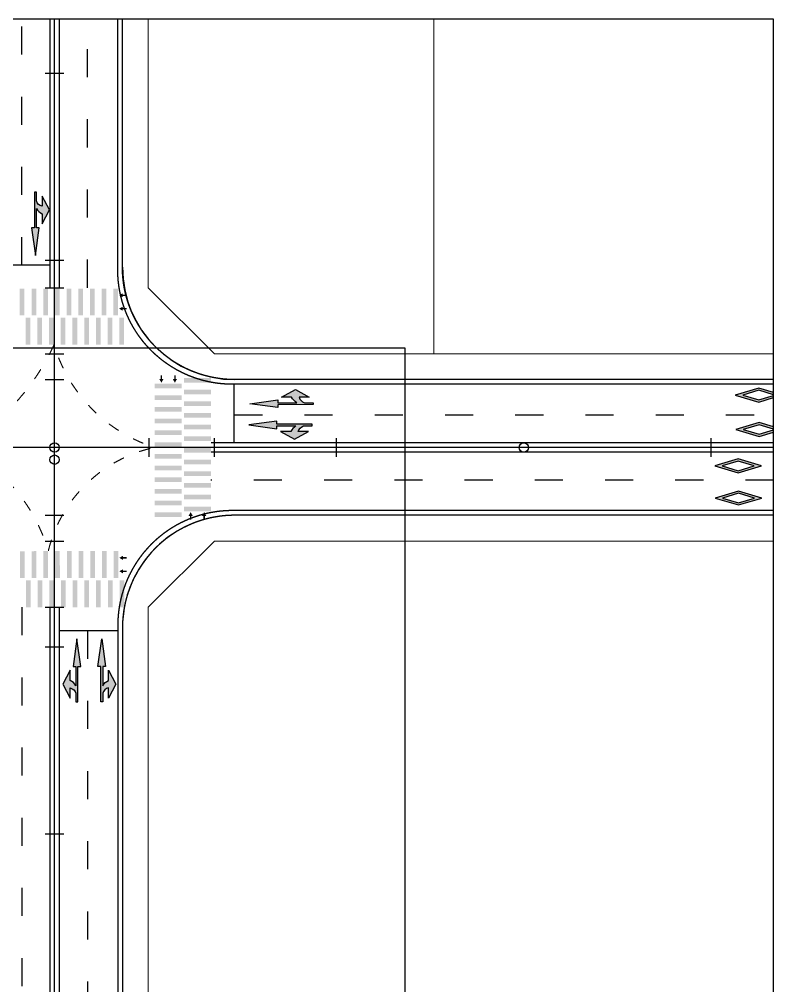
# Model space of a CAD drawing. Header units: millimetres. Extents: x -58335 to 291665, y -66693 to 213307.
# Drawn here: x 211123 to 291665, y 110035 to 213307 of the extents above; entities that cross this region are included whole.
import ezdxf
from ezdxf.xclip import XClip

# ---------------------------------------------------------------- set-up
doc = ezdxf.new("R2010")
doc.units = ezdxf.units.MM
doc.header["$LTSCALE"] = 1000
doc.header["$XCLIPFRAME"] = 0
doc.linetypes.add('X-SITE$0$ACAD_ISO03W100', pattern=[30, 12, -18])
doc.linetypes.add('X-SITE$0$H1', pattern=[1.5, 1, -0.5])
doc.layers.add('NOPLOT', color=193, linetype='Continuous', plot=False)
doc.layers.add('X-SITE$0$NOPLOT', color=193, linetype='Continuous', plot=False)
for name, color, linetype, lineweight in [('X-SITE$0$--토지이용계획선', 251, 'Continuous', 5), ('X-SITE$0$-교차로 유도선', 7, 'Continuous', 0), ('X-SITE$0$-변경 블럭 외곽-', 252, 'Continuous', 0)]:
    doc.layers.add(name, color=color, linetype=linetype, lineweight=lineweight)
for name, color, linetype in [('X-SITE$0$-보도선', 7, 'Continuous'), ('X-SITE$0$0-교차로_횡단보도', 7, 'Continuous'), ('X-SITE$0$0-노면표시', 7, 'Continuous'), ('X-SITE$0$A-FUR', 252, 'X-SITE$0$H1'), ('X-SITE$0$A-전기충전기', 1, 'Continuous'), ('X-SITE$0$도로중심선', 9, 'Continuous'), ('X-SITE$0$도로체인', 9, 'Continuous'), ('X-SITE$0$차선계획', 7, 'Continuous')]:
    doc.layers.add(name, color=color, linetype=linetype)

# ---------------------------------------------------------------- blocks, each defined once
blk = doc.blocks.new('X-SITE$0$SITE-2')
at = {"layer": 'X-SITE$0$도로중심선', "color": 252}
for points in [[(184494.567, 192619.8766395764), (184494.567, 192805.6284769315)], [(184494.567, 192418.56979911), (184494.567, 192619.876639576)]]:
    blk.add_lwpolyline(points, dxfattribs=at)
blk.add_lwpolyline([(184746.3494462992, 192619.8766052908), (184314.0666754325, 192619.8766571984, 0.4142079704072086), (184297.0669999999, 192602.8766572015), (184297.0669999999, 192435.5697927888, 0.4142179982388057), (184314.0672574644, 192418.5697927907), (184746.3494462992, 192418.569758324)], format="xyb", dxfattribs=at)
at = {"layer": 'X-SITE$0$도로체인', "color": 252}
for p, q in [((184493.567, 192659.8766395764), (184495.567, 192659.8766395764)), ((184493.567, 192639.8766395764), (184495.567, 192639.8766395764)), ((184493.567, 192636.9477049801), (184495.567, 192636.9477049801)), ((184493.567, 192629.8766395764), (184495.567, 192629.8766395764)), ((184493.567, 192627.1266395764), (184495.567, 192627.1266395764)), ((184494.56699988, 192618.8766355243), (184494.5670001201, 192620.8766355243)), ((184504.6667236543, 192618.8701021364), (184504.66668547, 192620.870102136)), ((184511.638066258, 192618.8766334745), (184511.6380664982, 192620.8766334745)), ((184524.6667236507, 192618.8704839804), (184524.6666854663, 192620.8704839801)), ((184564.6667236434, 192618.8712476685), (184564.666685459, 192620.8712476682)), ((184493.567, 192612.6266395765), (184495.567, 192612.6266395765)), ((184493.567, 192609.8766395764), (184495.567, 192609.8766395764)), ((184493.567, 192602.8055705999), (184495.567, 192602.8055705999)), ((184493.567, 192598.56979911), (184495.567, 192598.56979911)), ((184493.567, 192578.56979911), (184495.567, 192578.56979911))]:
    blk.add_line(p, q, dxfattribs=at)
for centre in [(184494.567, 192619.876639576), (184494.567, 192619.8766395764), (184544.6667045549, 192619.8708658243), (184494.567, 192618.56979911)]:
    blk.add_circle(centre, 0.5, dxfattribs=at)
blk = doc.blocks.new('X-SITE$0$A$C58c92af8')
at = {"layer": 'X-SITE$0$0-노면표시'}
h = blk.add_hatch(color=252, dxfattribs=at)
edge = h.paths.add_edge_path()
edge.add_line((503044.8097863868, 500500.6059699391), (503044.6242833808, 501421.4834322964))
edge.add_line((503044.6242833808, 501421.4834322964), (502842.1242891029, 501421.4426405465))
edge.add_line((502842.1242891029, 501421.4426405465), (502842.8857370093, 497641.4427172279))
edge.add_line((502842.8857370093, 497641.4427172279), (502539.135740824, 497641.3815295731))
edge.add_line((502539.135740824, 497641.3815295731), (502944.7340131477, 494671.4631733631))
edge.add_line((502944.7340131477, 494671.4631733631), (503349.1357255653, 497641.5446969902))
edge.add_line((503349.1357255653, 497641.5446969902), (503045.3857312873, 497641.4835090374))
edge.add_line((503045.3857312873, 497641.4835090374), (503044.9729543403, 499690.6059861814))
edge.add_arc((504318.8891597469, 500453.7327767613), 1484.99999895573, 210.923296212755, 243.340422582518)
edge.add_line((503652.586578913, 499126.6058545446), (503652.8041368201, 498046.6058764791))
edge.add_line((503652.8041368201, 498046.6058764791), (504462.5049787238, 499531.7690134977))
edge.add_line((504462.5049787238, 499531.7690134977), (503652.2058549598, 501016.6058162486))
edge.add_line((503652.2058549598, 501016.6058162486), (503652.4234128669, 499936.6058378553))
edge.add_arc((503822.0469974714, 500728.6461406917), 810.0000010934016, 196.3516052958885, 257.9121136334557, ccw=False)
h = blk.add_hatch(color=252, dxfattribs=at)
edge = h.paths.add_edge_path()
edge.add_line((531668.2925592139, 478929.8086128568), (532589.170021601, 478929.9941145813))
edge.add_line((532589.170021601, 478929.9941145813), (532589.2108140662, 478727.494118992))
edge.add_line((532589.2108140662, 478727.494118992), (528809.2108903602, 478726.7326729035))
edge.add_line((528809.2108903602, 478726.7326729035), (528809.2720781043, 478422.9826787149))
edge.add_line((528809.2720781043, 478422.9826787149), (525839.190554209, 478827.3843910729))
edge.add_line((525839.190554209, 478827.3843910729), (528809.1089120582, 479232.9826624726))
edge.add_line((528809.1089120582, 479232.9826624726), (528809.1700998023, 478929.2326684927))
edge.add_line((528809.1700998023, 478929.2326684927), (530858.2925763801, 478929.6454456782))
edge.add_arc((531620.9060673758, 480203.868998057), 1484.999999355468, 206.6826608540005, 239.0997872237634, ccw=False)
edge.add_line((530294.0476937965, 479537.0317956244), (529214.0477147773, 479536.8142393862))
edge.add_line((529214.0477147773, 479536.8142393862), (530698.8845182136, 480347.1133628224))
edge.add_line((530698.8845182136, 480347.1133628224), (532184.0476537421, 479537.4125190114))
edge.add_line((532184.0476537421, 479537.4125190114), (531104.0476766303, 479537.1949627732))
edge.add_arc((531896.0195752685, 479707.1376329987), 809.9999996271101, 192.1109698715001, 253.6714782090676)
h = blk.add_hatch(color=252, dxfattribs=at)
h.dxf.hatch_style = 1
h.paths.add_polyline_path([(577675.9125600532, 479753.04475883), (580175.9007173255, 479010.5448327397), (582675.9125600532, 479753.04475883), (580175.9007173255, 480495.5446849798)])
h.paths.add_polyline_path([(578468.7480855659, 479753.04475883), (580175.9010205939, 480260.0715318357), (581883.0701299384, 479753.04475883), (580175.9010205939, 479246.0179858541)], flags=16)
h = blk.add_hatch(color=252, dxfattribs=at)
edge = h.paths.add_edge_path()
edge.add_line((531574.3354230598, 476453.7130473887), (532495.2128873542, 476453.8985497986))
edge.add_line((532495.2128873542, 476453.8985497986), (532495.172094889, 476656.3985461032))
edge.add_line((532495.172094889, 476656.3985461032), (528715.1721692756, 476655.6370984947))
edge.add_line((528715.1721692756, 476655.6370984947), (528715.1109834388, 476959.3870926534))
edge.add_line((528715.1109834388, 476959.3870926534), (525745.192627497, 476553.7888211345))
edge.add_line((525745.192627497, 476553.7888211345), (528715.2741494849, 476149.3871090149))
edge.add_line((528715.2741494849, 476149.3871090149), (528715.2129617408, 476453.137102965))
edge.add_line((528715.2129617408, 476453.137102965), (530764.3354383186, 476453.5498801505))
edge.add_arc((531527.4622290159, 475179.6336747653), 1484.999998997637, 120.9232962170668, 153.3404225868304)
edge.add_line((530200.3353067115, 475845.9362555181), (529120.3353295997, 475845.7186985647))
edge.add_line((529120.3353295997, 475845.7186985647), (530605.4984670356, 475036.0178554987))
edge.add_line((530605.4984670356, 475036.0178554987), (532090.3352704719, 475846.3169789051))
edge.add_line((532090.3352704719, 475846.3169789051), (531010.3352914527, 475846.0994226967))
edge.add_arc((531802.3755925497, 475676.4758375986), 809.9999994958948, 106.3516052359638, 167.9121135735361, ccw=False)
h = blk.add_hatch(color=252, dxfattribs=at)
h.dxf.hatch_style = 1
h.paths.add_polyline_path([(577725.7305837348, 476069.028787527), (580225.7187410071, 475326.5288614368), (582725.7305837348, 476069.028787527), (580225.7187410071, 476811.528713647)])
h.paths.add_polyline_path([(578518.5661111549, 476069.028787527), (580225.7190442756, 476576.0555605327), (581932.8881536201, 476069.028787527), (580225.7190442756, 475562.0020145511)], flags=16)
h = blk.add_hatch(color=252, dxfattribs=at)
h.dxf.hatch_style = 1
h.paths.add_polyline_path([(575485.5892644599, 472177.8685262834), (577985.5774217322, 471435.3686001932), (580485.5892644599, 472177.8685262834), (577985.5774217322, 472920.3684524035)])
h.paths.add_polyline_path([(576278.4247899726, 472177.8685262834), (577985.5777250007, 472684.8952992891), (579692.7468343452, 472177.8685262834), (577985.5777250007, 471670.8417533075)], flags=16)
h = blk.add_hatch(color=252, dxfattribs=at)
h.dxf.hatch_style = 1
h.paths.add_polyline_path([(575514.5057206824, 468750.6009129917), (578014.4938779548, 468008.1009869014), (580514.5057206824, 468750.6009129917), (578014.4938779548, 469493.1008391117)])
h.paths.add_polyline_path([(576307.3412461951, 468750.6009129917), (578014.4941812232, 469257.6276859974), (579721.6632905677, 468750.6009129917), (578014.4941812232, 468243.5741400158)], flags=16)
h = blk.add_hatch(color=252, dxfattribs=at)
edge = h.paths.add_edge_path()
edge.add_line((507271.3158479407, 447885.9138452744), (507271.5013509467, 446965.0363829171))
edge.add_line((507271.5013509467, 446965.0363829171), (507474.0013490394, 446965.077174667))
edge.add_line((507474.0013490394, 446965.077174667), (507473.2399011329, 450745.0770979559))
edge.add_line((507473.2399011329, 450745.0770979559), (507776.9898935035, 450745.1382856404))
edge.add_line((507776.9898935035, 450745.1382856404), (507371.3916230872, 453715.0566418504))
edge.add_line((507371.3916230872, 453715.0566418504), (506966.9899106696, 450744.9751181935))
edge.add_line((506966.9899106696, 450744.9751181935), (507270.7399068549, 450745.0363061463))
edge.add_line((507270.7399068549, 450745.0363061463), (507271.1526838019, 448695.9138290321))
edge.add_arc((505997.236477493, 447932.7870351566), 1485.00000142343, 30.92329630394287, 63.34042267370678)
edge.add_line((506663.5390573218, 449259.9139606392), (506663.3215013221, 450339.9139387344))
edge.add_line((506663.3215013221, 450339.9139387344), (505853.6206575111, 448854.750801686))
edge.add_line((505853.6206575111, 448854.750801686), (506663.9197812751, 447369.9139989351))
edge.add_line((506663.9197812751, 447369.9139989351), (506663.7022252753, 448449.9139773285))
edge.add_arc((506494.0786387887, 447657.873677709), 809.9999983418899, 16.351605118039686, 77.91211345560782, ccw=False)
h = blk.add_hatch(color=252, dxfattribs=at)
edge = h.paths.add_edge_path()
edge.add_line((510124.9330506995, 447886.3829831218), (510125.1185517982, 446965.5055207049))
edge.add_line((510125.1185517982, 446965.5055207049), (509922.6185575202, 446965.4647288953))
edge.add_line((509922.6185575202, 446965.4647288953), (509921.8571115211, 450745.4646521842))
edge.add_line((509921.8571115211, 450745.4646521842), (509618.1071153358, 450745.4034645294))
edge.add_line((509618.1071153358, 450745.4034645294), (510022.5088277534, 453715.4849878883))
edge.add_line((510022.5088277534, 453715.4849878883), (510428.107100077, 450745.5666313802))
edge.add_line((510428.107100077, 450745.5666313802), (510124.357105799, 450745.5054440235))
edge.add_line((510124.357105799, 450745.5054440235), (510124.769882746, 448696.3829668199))
edge.add_arc((511398.9934351088, 447933.7694745409), 1485.000000000666, 116.6826608111945, 149.0997871809579, ccw=False)
edge.add_line((510732.1562333778, 449260.6278491949), (510731.938677378, 450340.6278273498))
edge.add_line((510731.938677378, 450340.6278273498), (511542.237801142, 448855.7910246884))
edge.add_line((511542.237801142, 448855.7910246884), (510732.536957331, 447370.6278875803))
edge.add_line((510732.536957331, 447370.6278875803), (510732.3193994239, 448450.6278659736))
edge.add_arc((510902.2620704706, 447658.655968202), 809.9999989520933, 102.1109699411557, 163.6714782787257)
at = {"layer": 'X-SITE$0$--토지이용계획선', "color": 251, "lineweight": 0}
blk.add_line((514985.8791127875, 457084.5274449324), (514985.8791127875, 289919.8236322438), dxfattribs=at)
for points in [[(514985.8791127875, 491226.661500368), (514985.8791127875, 659907.4337765402)], [(545485.8791127875, 484155.591159675), (545485.8791127875, 539155.591159675)], [(522056.9467893317, 484155.594203565), (756768.3254120015, 484155.5637099238)], [(522056.9467893317, 464155.5942035948), (636935.7006726936, 464155.579278562)]]:
    blk.add_lwpolyline(points, dxfattribs=at)
at = {"layer": 'X-SITE$0$--토지이용계획선', "color": 252, "lineweight": 0}
for points in [[(514985.8787885383, 491226.6618251835), (522056.9467893317, 484155.594203565)], [(522056.9467893317, 464155.5942035948), (514985.8791127875, 457084.5274449324)]]:
    blk.add_lwpolyline(points, dxfattribs=at)
at = {"layer": 'X-SITE$0$-교차로 유도선', "color": 252, "linetype": 'X-SITE$0$ACAD_ISO03W100', "ltscale": 0.1, "flags": 128}
blk.add_lwpolyline([(504937.4783616737, 485140.0023211276, -0.1539089897089894), (494985.8787885383, 474211.9710496103, -0.2095478898976111), (504315.521830149, 463075.3461229538, -0.2894471455761055), (515676.9529977515, 474155.5944994127, -0.2486404513216439), (504937.4783616737, 485140.002321068)], format="xyb", dxfattribs=at)
at = {"layer": 'X-SITE$0$-변경 블럭 외곽-', "lineweight": 0}
for p, q in [((514985.879102163, 539155.5951123589), (514985.8791021854, 491226.6614905091)), ((514985.8791021854, 491226.6614905091), (522056.9467795305, 484155.5941937023)), ((522056.9467795305, 484155.5941937023), (789424.9729169756, 484155.5594572795)), ((522056.9464547094, 464155.5945185011), (514985.8787773866, 457084.5277598591)), ((636935.700336773, 464155.579593498), (522056.9464547094, 464155.5945185011)), ((514985.8787773866, 457084.5277598591), (514985.8787773866, 289919.8239471295))]:
    blk.add_line(p, q, dxfattribs=at)
at = {"layer": 'X-SITE$0$-보도선'}
for p, q in [((512235.8791023307, 493405.672628748), (512235.8791023307, 658878.0412515874)), ((789424.9729169421, 481405.5698105867), (524235.8744497411, 481405.672628748)), ((636092.9161377065, 466905.6580966886), (524235.8806613795, 466905.672629046)), ((512235.8791023307, 454905.672629046), (512235.8791023307, 453348.7559451337)), ((512235.8791023307, 453348.7559451337), (512235.8791023307, 292098.7534439142))]:
    blk.add_line(p, q, dxfattribs=at)
at = {"layer": 'X-SITE$0$-보도선', "color": 252}
blk.add_lwpolyline([(756768.3254120015, 481405.5824820281), (524235.8744588569, 481405.6726386582, -0.4142134488136184), (512235.8791127875, 493405.6726386582), (512235.8791127875, 659907.4337765402)], format="xyb", dxfattribs=at)
blk.add_lwpolyline([(512235.8791127875, 292098.7534537946, 0.4142135243205409), (524235.8775525764, 280098.7534537946), (636092.9138112739, 280098.7389213776, 0.4142136004256387), (645092.9149785712, 289098.7389213776), (645092.9149785712, 457905.6581065988, 0.4142135243205576), (636092.916147776, 466905.6581065988), (524235.8806710914, 466905.672638986, 0.4142136004255744), (512235.8791127875, 454905.672638986), (512235.8791127875, 453348.7559550737)], format="xyb", close=True, dxfattribs=at)
at = {"layer": 'X-SITE$0$-보도선'}
for centre, radius, start, end in [((524235.8791023341, 493405.6726287508), 12000.0000000037, 180, 269.999977788545), ((524235.8791023395, 454905.6726290374), 12000.00000000872, 89.99999255616102, 180)]:
    blk.add_arc(centre, radius, start, end, dxfattribs=at)
at = {"layer": 'X-SITE$0$0-교차로_횡단보도', "color": 252}
for points in [[(501275.4848256782, 488265.0023211574), (501275.4848256782, 491140.0023211574), (501775.4848256782, 488265.0023211574), (501775.4848256782, 491140.0023211574)], [(502525.4848256782, 488265.0023211574), (502525.4848256782, 491140.0023211574), (503025.4848256782, 488265.0023211574), (503025.4848256782, 491140.0023211574)], [(503775.4848256782, 488265.0023211574), (503775.4848256782, 491140.0023211574), (504275.4848256782, 488265.0023211574), (504275.4848256782, 491140.0023211574)], [(505025.4848256782, 488265.0023211574), (505025.4848256782, 491140.0023211574), (505525.4848256782, 488265.0023211574), (505525.4848256782, 491140.0023211574)], [(506275.4848256782, 488265.0023211574), (506275.4848256782, 491140.0023211574), (506775.4848256782, 488265.0023211574), (506775.4848256782, 491140.0023211574)], [(507525.4848256782, 488265.0023211574), (507525.4848256782, 491140.0023211574), (508025.4848256782, 488265.0023211574), (508025.4848256782, 491140.0023211574)], [(508775.4848256782, 488265.0023211574), (508775.4848256782, 491140.0023211574), (509275.4848256782, 488265.0023211574), (509275.4848256782, 491140.0023211574)], [(510025.4848256782, 488265.0023211574), (510025.4848256782, 491140.0023211574), (510525.4848256782, 488265.0023211574), (510525.4848256782, 491140.0023211574)], [(511275.4848256782, 488265.0023211574), (511275.4848256782, 491140.0023211574), (511775.4848256782, 488265.0023211574), (511775.4848256782, 491140.0023211574)], [(511875.4848237708, 490421.2523211574), (512275.4848256782, 490646.2523211574), (512275.4848256782, 490196.2523211574), (512275.4848256782, 490646.2523211574)], [(512275.4848256782, 490346.2523211574), (512675.4848256782, 490346.2523211574), (512275.4848256782, 490496.2523211574), (512675.4848256782, 490496.2523211574)], [(511875.4848237708, 488983.7523211574), (512275.4848256782, 489208.7523211574), (512275.4848256782, 488758.7523211574), (512275.4848256782, 489208.7523211574)], [(512275.4848256782, 488908.7523211574), (512675.4848256782, 488908.7523211574), (512275.4848256782, 489058.7523211574), (512675.4848256782, 489058.7523211574)], [(501900.4848256782, 488015.0023211574), (501900.4848256782, 485140.0023211574), (502400.4848256782, 488015.0023211574), (502400.4848256782, 485140.0023211574)], [(503150.4848256782, 488015.0023211574), (503150.4848256782, 485140.0023211574), (503650.4848256782, 488015.0023211574), (503650.4848256782, 485140.0023211574)], [(504400.4848256782, 488015.0023211574), (504400.4848256782, 485140.0023211574), (504900.4848256782, 488015.0023211574), (504900.4848256782, 485140.0023211574)], [(505650.4848256782, 488015.0023211574), (505650.4848256782, 485140.0023211574), (506150.4848256782, 488015.0023211574), (506150.4848256782, 485140.0023211574)], [(506900.4848256782, 488015.0023211574), (506900.4848256782, 485140.0023211574), (507400.4848256782, 488015.0023211574), (507400.4848256782, 485140.0023211574)], [(508150.4848256782, 488015.0023211574), (508150.4848256782, 485140.0023211574), (508650.4848256782, 488015.0023211574), (508650.4848256782, 485140.0023211574)], [(509400.4848256782, 488015.0023211574), (509400.4848256782, 485140.0023211574), (509900.4848256782, 488015.0023211574), (509900.4848256782, 485140.0023211574)], [(510650.4848256782, 488015.0023211574), (510650.4848256782, 485140.0023211574), (511150.4848256782, 488015.0023211574), (511150.4848256782, 485140.0023211574)], [(511900.4848256782, 488015.0023211574), (511900.4848256782, 485140.0023211574), (512400.4848256782, 488015.0023211574), (512400.4848256782, 485140.0023211574)], [(516395.7029977515, 481068.1726714408), (516170.7029977515, 481468.172671411), (516620.7029977515, 481468.172671411), (516170.7029977515, 481468.172671411)], [(516470.7029977515, 481468.172671411), (516470.7029977515, 481868.172671411), (516320.7029977515, 481468.172671411), (516320.7029977515, 481868.172671411)], [(517833.2029977515, 481068.1726714408), (517608.2029977515, 481468.172671411), (518058.2029977515, 481468.172671411), (517608.2029977515, 481468.172671411)], [(517908.2029977515, 481468.172671411), (517908.2029977515, 481868.172671411), (517758.2029977515, 481468.172671411), (517758.2029977515, 481868.172671411)], [(518801.9529977515, 481093.172671411), (521676.9529977515, 481093.172671411), (518801.9529977515, 481593.172671411), (521676.9529977515, 481593.172671411)], [(518551.9529977515, 480468.172671411), (515676.9529977515, 480468.172671411), (518551.9529977515, 480968.172671411), (515676.9529977515, 480968.172671411)], [(518801.9529977515, 479843.172671411), (521676.9529977515, 479843.172671411), (518801.9529977515, 480343.172671411), (521676.9529977515, 480343.172671411)], [(518551.9529977515, 479218.172671411), (515676.9529977515, 479218.172671411), (518551.9529977515, 479718.172671411), (515676.9529977515, 479718.172671411)], [(518551.9529977515, 477968.172671411), (515676.9529977515, 477968.172671411), (518551.9529977515, 478468.172671411), (515676.9529977515, 478468.172671411)], [(518801.9529977515, 478593.172671411), (521676.9529977515, 478593.172671411), (518801.9529977515, 479093.172671411), (521676.9529977515, 479093.172671411)], [(518551.9529977515, 476718.172671411), (515676.9529977515, 476718.172671411), (518551.9529977515, 477218.172671411), (515676.9529977515, 477218.172671411)], [(518801.9529977515, 477343.172671411), (521676.9529977515, 477343.172671411), (518801.9529977515, 477843.172671411), (521676.9529977515, 477843.172671411)], [(518801.9529977515, 476093.172671411), (521676.9529977515, 476093.172671411), (518801.9529977515, 476593.172671411), (521676.9529977515, 476593.172671411)], [(518551.9529977515, 475468.172671411), (515676.9529977515, 475468.172671411), (518551.9529977515, 475968.172671411), (515676.9529977515, 475968.172671411)], [(518801.9529977515, 474843.172671411), (521676.9529977515, 474843.172671411), (518801.9529977515, 475343.172671411), (521676.9529977515, 475343.172671411)], [(518551.9529977515, 474218.172671411), (515676.9529977515, 474218.172671411), (518551.9529977515, 474718.172671411), (515676.9529977515, 474718.172671411)], [(518801.9529977515, 473593.172671411), (521676.9529977515, 473593.172671411), (518801.9529977515, 474093.172671411), (521676.9529977515, 474093.172671411)], [(518551.9529977515, 472968.172671411), (515676.9529977515, 472968.172671411), (518551.9529977515, 473468.172671411), (515676.9529977515, 473468.172671411)], [(518551.9529977515, 471718.172671411), (515676.9529977515, 471718.172671411), (518551.9529977515, 472218.172671411), (515676.9529977515, 472218.172671411)], [(518801.9529977515, 472343.172671411), (521676.9529977515, 472343.172671411), (518801.9529977515, 472843.172671411), (521676.9529977515, 472843.172671411)], [(518551.9529977515, 470468.172671411), (515676.9529977515, 470468.172671411), (518551.9529977515, 470968.172671411), (515676.9529977515, 470968.172671411)], [(518801.9529977515, 471093.172671411), (521676.9529977515, 471093.172671411), (518801.9529977515, 471593.172671411), (521676.9529977515, 471593.172671411)], [(518801.9529977515, 469843.172671411), (521676.9529977515, 469843.172671411), (518801.9529977515, 470343.172671411), (521676.9529977515, 470343.172671411)], [(518551.9529977515, 469218.172671411), (515676.9529977515, 469218.172671411), (518551.9529977515, 469718.172671411), (515676.9529977515, 469718.172671411)], [(518801.9529977515, 468593.172671411), (521676.9529977515, 468593.172671411), (518801.9529977515, 469093.172671411), (521676.9529977515, 469093.172671411)], [(518551.9529977515, 467968.172671411), (515676.9529977515, 467968.172671411), (518551.9529977515, 468468.172671411), (515676.9529977515, 468468.172671411)], [(518801.9529977515, 467343.172671411), (521676.9529977515, 467343.172671411), (518801.9529977515, 467843.172671411), (521676.9529977515, 467843.172671411)], [(518551.9529977515, 466718.172671411), (515676.9529977515, 466718.172671411), (518551.9529977515, 467218.172671411), (515676.9529977515, 467218.172671411)], [(519520.7029977515, 467243.1726714408), (519745.7029977515, 466843.1726714408), (519295.7029977515, 466843.1726714408), (519745.7029977515, 466843.1726714408)], [(519445.7029977515, 466843.1726714408), (519445.7029977515, 466443.1726714706), (519595.7029977515, 466843.1726714408), (519595.7029977515, 466443.1726714706)], [(520958.2029977515, 467243.1726714408), (521183.2029977515, 466843.1726714408), (520733.2029977515, 466843.1726714408), (521183.2029977515, 466843.1726714408)], [(520883.2029977515, 466843.1726714408), (520883.2029977515, 466443.1726714706), (521033.2029977515, 466843.1726714408), (521033.2029977515, 466443.1726714706)], [(501299.9469400123, 460194.8157442247), (501298.5603910163, 463069.8154098724), (501799.9468827918, 460195.0568832492), (501798.5603337958, 463070.0565488969)], [(502549.9467950538, 460195.4185918306), (502548.5602460578, 463070.4182574784), (503049.9467378333, 460195.6597308551), (503048.56018693, 463070.6593965029)], [(503799.9466500953, 460196.0214394366), (503798.560099192, 463071.0211050843), (504299.9465909675, 460196.2625784611), (504298.5600419715, 463071.2622441088)], [(505049.9465032294, 460196.6242870425), (505048.5599542335, 463071.6239526903), (505549.946446009, 460196.865426067), (505548.559897013, 463071.8650917148)], [(506299.9463582709, 460197.2271346485), (506298.559809275, 463072.2268002962), (506799.9463010505, 460197.468273673), (506798.5597520545, 463072.4679393207)], [(507549.9462133124, 460197.8299822544), (507548.5596643165, 463072.8296479022), (508049.946156092, 460198.0711212789), (508048.559607096, 463073.0707869267)], [(508799.946068354, 460198.4328298604), (508798.559519358, 463073.4324955081), (509299.9460111335, 460198.6739688849), (509298.5594602302, 463073.6736345326)], [(510049.9459233955, 460199.0356774663), (510048.5593743995, 463074.0353431141), (510549.9458642676, 460199.2768164908), (510548.5593152717, 463074.2764821385)], [(511299.945778437, 460199.6385250425), (511298.5592275336, 463074.63819072), (511799.9457193092, 460199.8796640967), (511798.5591703132, 463074.8793297445)], [(511898.9057946876, 462356.1776410972), (512298.7972379401, 462581.3705261683), (512299.0142617896, 462131.3705785011), (512298.7972379401, 462581.3705261683)], [(512298.9419198707, 462281.370561037), (512698.9418740943, 462281.5634722745), (512298.8695779517, 462431.3705435728), (512698.8695321754, 462431.5634548103)], [(511899.5990701392, 460918.6778082883), (512299.4905114844, 461143.8706933295), (512299.7075353339, 460693.8707456624), (512299.4905114844, 461143.8706933295)], [(512299.6351953223, 460843.870728228), (512699.6351476386, 460844.0636394357), (512299.5628534034, 460993.8707107936), (512699.562807627, 460994.0636220013)], [(501925.0674367622, 459945.11719707), (501926.4539857581, 457070.1175313925), (502425.0673776343, 459945.3583360945), (502426.4539285377, 457070.3586704468)], [(503175.0672918037, 459945.720044676), (503176.4538407996, 457070.7203789984), (503675.0672326759, 459945.9611837005), (503676.4537835792, 457070.9615180527)], [(504425.0671449378, 459946.3228922819), (504426.4536958411, 457071.3232266044), (504925.0670877174, 459946.5640313064), (504926.4536367133, 457071.5643656587)], [(505675.0669999793, 459946.9257398879), (505676.4535489753, 457071.9260742103), (506175.0669427589, 459947.1668789124), (506176.4534917548, 457072.1672132646)], [(506925.0668550208, 459947.5285874938), (506926.4534040168, 457072.5289218163), (507425.0667978004, 459947.7697265183), (507426.4533467963, 457072.7700608706)], [(508175.0667100623, 459948.1314350998), (508176.4532590583, 457073.1317694222), (508675.0666528419, 459948.3725741243), (508676.4532018378, 457073.3729084765)], [(509425.0665651038, 459948.7342827057), (509426.4531140998, 457073.7346170282), (509925.066505976, 459948.9754217302), (509926.4530568793, 457073.9757560825)], [(510675.0664201453, 459949.3371303116), (510676.4529691413, 457074.3374646341), (511175.0663610175, 459949.5782693361), (511176.4529100135, 457074.5786036884)], [(511925.0662732795, 459949.9399779176), (511926.4528241828, 457074.94031224), (512425.066216059, 459950.1811169421), (512426.452765055, 457075.1814512943)]]:
    blk.add_solid(points, dxfattribs=at)
at = {"layer": 'X-SITE$0$0-노면표시', "color": 252}
for points in [[(503044.8097863868, 500500.6059699391), (503044.6242833808, 501421.4834322964), (502842.1242891029, 501421.4426405465), (502842.8857370093, 497641.4427172279), (502539.135740824, 497641.3815295731), (502944.7340131477, 494671.4631733631), (503349.1357255653, 497641.5446969902), (503045.3857312873, 497641.4835090374), (503044.9729543403, 499690.6059861814, 0.1423973180341528), (503652.586578913, 499126.6058545446), (503652.8041368201, 498046.6058764791), (504462.5049787238, 499531.7690134977), (503652.2058549598, 501016.6058162486), (503652.4234128669, 499936.6058378553, -0.2752605111601941)], [(531668.2925592139, 478929.8086128568), (532589.170021601, 478929.9941145813), (532589.2108140662, 478727.494118992), (528809.2108903602, 478726.7326729035), (528809.2720781043, 478422.9826787149), (525839.190554209, 478827.3843910729), (528809.1089120582, 479232.9826624726), (528809.1700998023, 478929.2326684927), (530858.2925763801, 478929.6454456782, -0.1423973180341528), (530294.0476937965, 479537.0317956244), (529214.0477147773, 479536.8142393862), (530698.8845182136, 480347.1133628224), (532184.0476537421, 479537.4125190114), (531104.0476766303, 479537.1949627732, 0.2752605111601941)], [(531574.3354230598, 476453.7130473887), (532495.2128873542, 476453.8985497986), (532495.172094889, 476656.3985461032), (528715.1721692756, 476655.6370984947), (528715.1109834388, 476959.3870926534), (525745.192627497, 476553.7888211345), (528715.2741494849, 476149.3871090149), (528715.2129617408, 476453.137102965), (530764.3354383186, 476453.5498801505, 0.1423973180341528), (530200.3353067115, 475845.9362555181), (529120.3353295997, 475845.7186985647), (530605.4984670356, 475036.0178554987), (532090.3352704719, 475846.3169789051), (531010.3352914527, 475846.0994226967, -0.2752605111601941)], [(507271.3158479407, 447885.9138452744), (507271.5013509467, 446965.0363829171), (507474.0013490394, 446965.077174667), (507473.2399011329, 450745.0770979559), (507776.9898935035, 450745.1382856404), (507371.3916230872, 453715.0566418504), (506966.9899106696, 450744.9751181935), (507270.7399068549, 450745.0363061463), (507271.1526838019, 448695.9138290321, 0.1423973180341528), (506663.5390573218, 449259.9139606392), (506663.3215013221, 450339.9139387344), (505853.6206575111, 448854.750801686), (506663.9197812751, 447369.9139989351), (506663.7022252753, 448449.9139773285, -0.2752605111601941)], [(510124.9330506995, 447886.3829831218), (510125.1185517982, 446965.5055207049), (509922.6185575202, 446965.4647288953), (509921.8571115211, 450745.4646521842), (509618.1071153358, 450745.4034645294), (510022.5088277534, 453715.4849878883), (510428.107100077, 450745.5666313802), (510124.357105799, 450745.5054440235), (510124.769882746, 448696.3829668199, -0.1423973180341528), (510732.1562333778, 449260.6278491949), (510731.938677378, 450340.6278273498), (511542.237801142, 448855.7910246884), (510732.536957331, 447370.6278875803), (510732.3193994239, 448450.6278659736, 0.2752605111601941)]]:
    blk.add_lwpolyline(points, format="xyb", close=True, dxfattribs=at)
for points in [[(582675.9125600532, 479753.04475883), (580175.9007173255, 480495.5446849798), (577675.9125600532, 479753.04475883), (580175.9007173255, 479010.5448327397)], [(581883.0701299384, 479753.04475883), (580175.9010205939, 480260.0715318357), (578468.7480855659, 479753.04475883), (580175.9010205939, 479246.0179858541)], [(582725.7305837348, 476069.028787527), (580225.7187410071, 476811.528713647), (577725.7305837348, 476069.028787527), (580225.7187410071, 475326.5288614368)], [(581932.8881536201, 476069.028787527), (580225.7190442756, 476576.0555605327), (578518.5661111549, 476069.028787527), (580225.7190442756, 475562.0020145511)], [(580485.5892644599, 472177.8685262834), (577985.5774217322, 472920.3684524035), (575485.5892644599, 472177.8685262834), (577985.5774217322, 471435.3686001932)], [(579692.7468343452, 472177.8685262834), (577985.5777250007, 472684.8952992891), (576278.4247899726, 472177.8685262834), (577985.5777250007, 471670.8417533075)], [(580514.5057206824, 468750.6009129917), (578014.4938779548, 469493.1008391117), (575514.5057206824, 468750.6009129917), (578014.4938779548, 468008.1009869014)], [(579721.6632905677, 468750.6009129917), (578014.4941812232, 469257.6276859974), (576307.3412461951, 468750.6009129917), (578014.4941812232, 468243.5741400158)]]:
    blk.add_lwpolyline(points, close=True, dxfattribs=at)
at = {"layer": 'X-SITE$0$차선계획', "color": 252, "linetype": 'X-SITE$0$ACAD_ISO03W100', "ltscale": 0.25}
blk.add_line((524176.9529634193, 477655.5939282214), (636592.5539594367, 477655.5793231165), dxfattribs=at)
at = {"layer": 'X-SITE$0$차선계획', "color": 252, "const_width": 150}
for points in [[(504485.8791127875, 491226.6663167214), (504485.8791127875, 659907.4337765402)], [(505485.8791127875, 491226.6663167214), (505485.8791127875, 659907.4337765402)], [(636592.5540242866, 474655.5793229972), (521676.9530301765, 474655.594251815)], [(636592.5539594367, 473655.5793229972), (521676.9529634193, 473655.594251815)], [(504485.8791127875, 457084.5281108057), (504485.8791127875, 290145.0606783067)], [(505485.8791127875, 457084.5280783807), (505485.8791127875, 290145.0606783067)]]:
    blk.add_lwpolyline(points, dxfattribs=at)
at = {"layer": 'X-SITE$0$차선계획', "color": 252, "linetype": 'X-SITE$0$ACAD_ISO03W100', "ltscale": 0.25, "flags": 128}
for points in [[(501485.8791127875, 493640.0023211276), (501485.8791127875, 659907.4337765402)], [(508485.8791127875, 491226.6663167214), (508485.8791127875, 659907.4337765402)], [(634092.5540242866, 470655.5796477234), (521676.9530301765, 470655.594251815)], [(501485.8791127875, 457084.5283056831), (501485.8791127875, 292645.0606781875)], [(508485.8791127875, 454575.346122924), (508485.8791127875, 290145.0606781875)]]:
    blk.add_lwpolyline(points, dxfattribs=at)
at = {"layer": 'X-SITE$0$차선계획', "color": 252, "linetype": 'Continuous'}
blk.add_lwpolyline([(756768.3254120015, 480905.5824667581), (523985.8775220588, 480905.6726715004, -0.4142135243198569), (511735.8791127875, 493155.6726714706), (511735.8791127875, 659907.4337765402)], format="xyb", dxfattribs=at)
at = {"layer": 'X-SITE$0$차선계획', "color": 252}
for points in [[(504485.8791127875, 493640.0023211276), (498235.8791127875, 493640.0023211276)], [(524176.9530320838, 474655.5939270591), (524176.9538503364, 480905.6726464068)], [(505485.8791127875, 454575.346122924), (511735.8791127875, 454575.346122924)]]:
    blk.add_lwpolyline(points, dxfattribs=at)
blk.add_lwpolyline([(511735.8791127875, 292098.6901899015, 0.4128241855836041), (524176.9529901221, 279598.7538289165), (636092.9137445167, 279598.7389214372, 0.4142136004256383), (645592.9149785712, 289098.7389214372), (645592.9149785712, 457905.6581066584, 0.4142135243205577), (636092.9162126258, 467405.6581066584), (523985.8807054237, 467405.6726715004, 0.414213600425638), (511735.8791127875, 455155.6726715004), (511735.8791127875, 453348.7559551036)], format="xyb", close=True, dxfattribs=at)
at = {"layer": 'X-SITE$0$A-FUR', "ltscale": 10, "xscale": 1000, "yscale": 1000, "zscale": 1000}
blk.add_blockref('X-SITE$0$SITE-2', (-183989581.1208872, -192145721.043155), dxfattribs=at)

msp = doc.modelspace()

# ---------------------------------------------------------------- linework, layer by layer
at = {"layer": 'NOPLOT'}
msp.add_lwpolyline([(-58335.05098542862, -66693.16486962553), (291664.9490145714, -66693.16486962553), (291664.9490145714, 213306.8351303746), (-58335.05098542862, 213306.8351303746)], close=True, dxfattribs=at)
at = {"layer": 'X-SITE$0$NOPLOT'}
msp.add_lwpolyline([(0, 178200), (252300, 178200), (252300, 0), (0, 0)], close=True, dxfattribs=at)

# ---------------------------------------------------------------- block references
at = {"layer": 'X-SITE$0$A-전기충전기'}
ref = msp.add_blockref('X-SITE$0$A$C58c92af8', (-290103.3762674975, -306600.5986461655), dxfattribs=at)
XClip(ref).set_block_clipping_path([(231768.32528206886, 239907.43377653998), (581768.3252820689, 519907.4337765401)])

doc.saveas('drawing.dxf')
